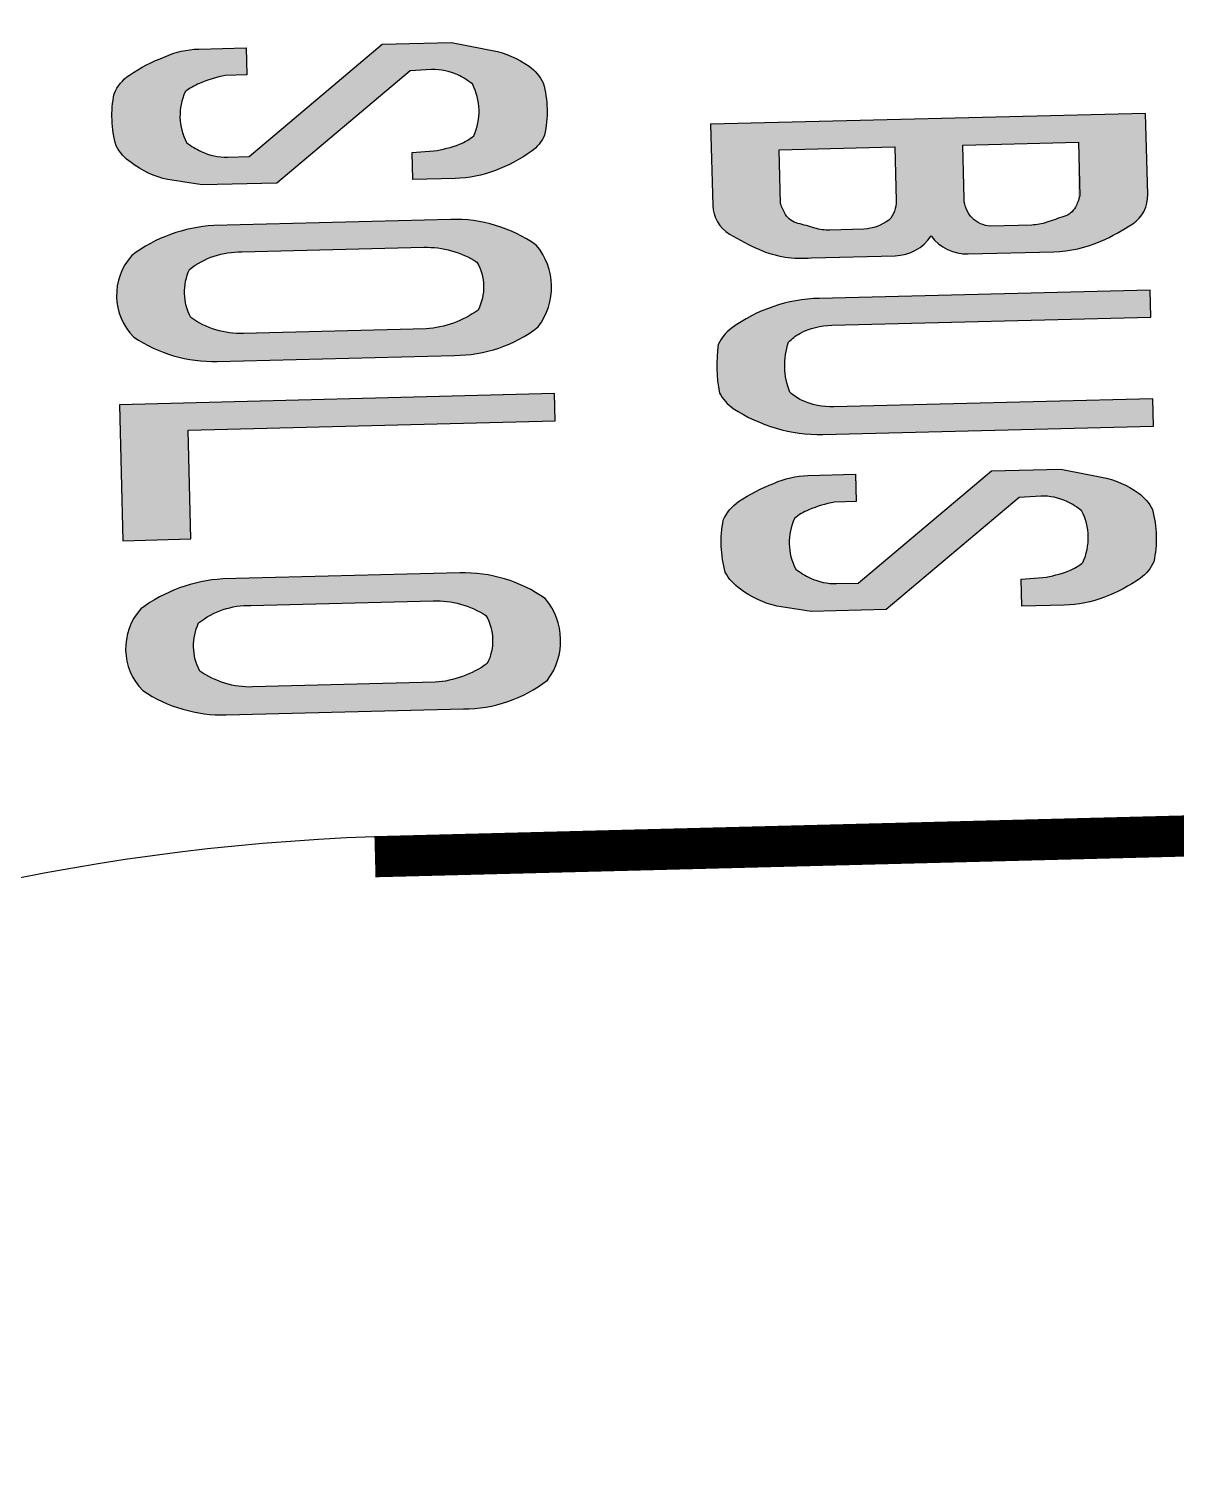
# Model space of a CAD drawing. Header units: metres. Extents: x 668617 to 675126, y 2286318 to 2293677.
# Drawn here: x 669944.22 to 669948.44, y 2287220.11 to 2287225.38 of the extents above; entities that cross this region are included whole.
import ezdxf

# ---------------------------------------------------------------- set-up
doc = ezdxf.new("R2010")
doc.units = ezdxf.units.M
doc.header["$MEASUREMENT"] = 0
for name, color, linetype in [('DMTG-PB-BANQUETAS', 251, 'Continuous'), ('DMTG-SH-LINEA GUARNICION', 40, 'Continuous'), ('DMTG-SH-SOLO BUS BICI', 252, 'Continuous')]:
    doc.layers.add(name, color=color, linetype=linetype)

# ---------------------------------------------------------------- blocks, each defined once
blk = doc.blocks.new('*U229')
at = {"ltscale": 50}
h = blk.add_hatch(color=252, dxfattribs=at)
h.dxf.hatch_style = 1
h.paths.add_polyline_path([(50.10056353481232, -31.27840557854501), (50.1007444117412, -30.96330402418622, 0.09780931297485734), (50.06668013941475, -30.79031145914777, 0.04214059813900719), (50.00546381051932, -30.6708816052712, 0.264463884653537), (49.89906600202166, -30.61333218367412), (49.60094532102622, -30.61316105423152), (49.60002687732222, -32.21316079062575), (49.89814755831774, -32.2133319200679, 0.2565635780024064), (50.00521885066693, -32.15459938673978, 0.03216959143819924), (50.06504102344978, -32.04573487349105, 0.1287874897276829), (50.10023284249692, -31.85449708532855), (50.100409896533, -31.54689570217702, 0.2444369513836163), (50.03110193117882, -31.41340810771948, 0.2496781945424084)])
h.paths.add_polyline_path([(49.89838106513108, -31.96333201291867), (49.70017277853268, -31.96321823592956), (49.70041661408587, -31.53843790476089), (49.89862490068373, -31.53855168175, -0.1922295261678676), (49.96893623747282, -31.56666752787663, -0.1393493289078451), (50.00034109633353, -31.65976492494969), (50.00026948242103, -31.78452188187048, -0.07854426504713048), (49.99144369720967, -31.84015169312752, 0.007333050306822547), (49.97241429439864, -31.90179048218803, -0.2288930240003693), (49.93019966285913, -31.9508744234682, -0.03905935088729624)], flags=16)
h.paths.add_polyline_path([(49.89876840751313, -31.28855172293828), (49.70056012091473, -31.28843794594917), (49.7008042085794, -30.86321841715875), (49.90105989835045, -30.86959485996775, -0.3334457233472115), (49.97247582412631, -30.92324348800084, 0.007536113507749033), (49.99193364821326, -30.98661927372946, -0.07854426504501268), (50.00069556155623, -31.04225918080602), (50.00061702246622, -31.17908033078232, -0.2249767062707515), (49.96911197648743, -31.26051661658352, -0.1922295261671656)], flags=16)
h = blk.add_hatch(color=252, dxfattribs=at)
h.dxf.hatch_style = 1
h.paths.add_polyline_path([(50.58857322382428, -32.20604627002143, 0.1315620090944247), (50.6467272238964, -32.15689750697373, 0.1544808628694598), (50.75025081462306, -31.82337481426497), (50.75094513155946, -30.6138211856441), (50.65094302550133, -30.61376378169411), (50.65026969997044, -31.78674876372699, -0.1148794352180978), (50.6226590160656, -31.90502779648923, -0.0845082078688885), (50.59205175262005, -31.94729861431728, -0.1788499939812423), (50.40830470505435, -31.94719313847549, -0.0818273400563812), (50.37740170623633, -31.90488701206989, -0.1134801761321747), (50.35026641665936, -31.79476323785056), (50.35094444156985, -30.61359157428427), (50.25094521393603, -30.61353417198638), (50.25024681343248, -31.83020169017336, 0.1529077752379465), (50.35228863904987, -32.15672849115496, 0.1315620090960002), (50.41038617534278, -32.20594398577163, 0.086223671550117)])
h = blk.add_hatch(color=252, dxfattribs=at)
h.dxf.hatch_style = 1
h.paths.add_polyline_path([(50.98951111465028, -32.14580950464705, 0.1427304373616902), (51.05627931139944, -32.20401743114684, 0.1170536343323638), (51.24819250508372, -32.20162219530715, 0.06270564439760658), (51.2835882995553, -32.17801067230262, 0.1552443907848349), (51.38145502208102, -31.9919660210183, -0.0006145851890368723), (51.40021310467901, -31.88925500336747), (51.40037097825498, -31.61422706391926), (51.00080064939439, -31.11399761722163), (50.9984150072549, -31.05092163669715, -0.1364189426410349), (51.02052243308911, -30.93898060800647, -0.05581751357145534), (51.05513311665291, -30.88588350861523, -0.2298938104057525), (51.24526484341632, -30.88599187559243, -0.08763518411608909), (51.27521046679098, -30.93912603206961, -0.05397916362034853), (51.29765662794117, -31.0347600917998), (51.30066000859543, -31.114168654401), (51.40065799191225, -31.11422714629584), (51.40074704063264, -30.95909741078024, 0.08526977509858744), (51.37512828307005, -30.80945312883516, 0.06131783230811391), (51.30877527204341, -30.67625353817013, 0.1391494812052989), (51.24994323768205, -30.62572392942724, 0.120715649337021), (51.05803148216492, -30.62561376681919, 0.1231674841453155), (50.99525514297675, -30.67607356902082, 0.1085276808464996), (50.93380849041508, -30.80919979916848, -0.0006327607192396325), (50.90074712300966, -30.9588103971214), (50.90060067155756, -31.21394011616298), (51.30031280217045, -31.71416964425902), (51.30026722048379, -31.79357645667191, -0.1169216162367252), (51.27754205631481, -31.88918458682453, -0.05581751356747727), (51.24293137275291, -31.94228168621106, -0.2345695773142407), (51.0565896163188, -31.94217472093527, -0.0876351841169598), (51.02664399294318, -31.88904056445784, -0.05344961678026654), (51.00027065159239, -31.79340425041932), (51.00031623327905, -31.71399743800561), (50.90031365790028, -31.71394003378595), (50.90021323978336, -31.88877697790505, 0.1012061067439286), (50.92584579544056, -32.01448307709502, 0.05948886184173401)])
h = blk.add_hatch(color=252, dxfattribs=at)
h.dxf.hatch_style = 1
h.paths.add_polyline_path([(49.30815788347755, -33.00840147811863, -0.1085276808478477), (49.36952810782432, -32.87523999784656, -0.1231674841431025), (49.43227547136431, -32.82474416862573, -0.1207156493370252), (49.62418725849912, -32.82474416862527, -0.1391494812019189), (49.68304828854244, -32.87523999784747, -0.0613178323016467), (49.74947774883631, -33.0084014781109, -0.0852697751070563), (49.77518240208875, -33.15803102954982), (49.77518240208875, -33.31316079062566), (49.67518440167115, -33.31315970031477), (49.67213543882818, -33.23375287481844, 0.0539791636188662), (49.64963438481382, -33.13813171555643, 0.0876351841199752), (49.61965826591441, -33.08501475743691, 0.2298938104057504), (49.42952650827092, -33.08501553128229, 0.0558175135684445), (49.39494630959589, -33.13813248939999, 0.116921616234575), (49.37227603085003, -33.23375364866382), (49.375324993693, -33.31316079062566), (49.77518240208875, -33.8131607906252), (49.7751824020892, -34.08818877538528, 0.0007508325716427), (49.75237207528826, -34.21368912827478, -0.1085276808452648), (49.68608849838202, -34.34685060854412, -0.1231674841465441), (49.62334113484067, -34.40064317983882, -0.1170536343323695), (49.4314293477054, -34.40314857869993, -0.1427304366649204), (49.36462775026476, -34.34497898775766, -0.0594888617696589), (49.30088705533936, -34.21368912827478, -0.1012061067440391), (49.27518234517029, -34.08799776358222), (49.27518240208875, -33.91316079062602), (49.37518499394346, -33.91316079062602), (49.37518499394346, -33.99256761612236, 0.0534496167802697), (49.40161322880695, -34.08818877538573, 0.0876351841169507), (49.431589347705, -34.14130573350434, 0.2345695773142399), (49.61793113484046, -34.14130573350388, 0.0558175135698168), (49.65251133351595, -34.08818877538482, 0.1169216162326943), (49.67518161226135, -33.9925676161219), (49.67518161226135, -33.91316079062602), (49.27518240208875, -33.41316079062648), (49.27518240208875, -33.15803102955118, 0.000632760719238)])
h = blk.add_hatch(color=252, dxfattribs=at)
h.dxf.hatch_style = 1
edge = h.paths.add_edge_path()
edge.add_arc((50.4487913982014, -33.1772046812556), 0.5236089961125644, 143.5161799723894, 180.000000000056)
edge.add_line((49.92518240208884, -33.17720468125611), (49.92518240208929, -34.04910850748678))
edge.add_arc((50.48103310104766, -34.03139188541733), 0.5561329681200926, 181.825569608626, 215.4147798308393)
edge.add_arc((50.17788957412601, -34.1940867238275), 0.2190740667980807, 226.754677931113, 313.2453220687134)
edge.add_arc((49.89966119100166, -34.04917722736056), 0.5255212155805332, 324.5913863155372, 360.0000000000279)
edge.add_line((50.42518240658219, -34.0491772273603), (50.42518240208884, -33.17720468125566))
edge.add_arc((49.92803479304441, -33.16157487991372), 0.4973932406743958, 358.1992736901544, 396.4777994609481)
edge.add_arc((50.17788957412509, -33.05321832295525), 0.2400575323294639, 51.30043225397382, 128.6995677460262)
edge = h.paths.add_edge_path(flags=16)
edge.add_arc((49.94813962668357, -33.29660472617672), 0.3774767987671898, 2.747937038373891, 34.04139543755542, ccw=False)
edge.add_line((50.32518236990509, -33.27850767140211), (50.32518390859778, -33.95009328796908))
edge.add_arc((50.00319362300729, -33.95009328796857), 0.3219902855904877, 323.35121328384014, 359.99999999990894, ccw=False)
edge.add_arc((50.1729316148068, -33.96465694211626), 0.1985038485094145, 243.49164893595798, 296.5083510643355, ccw=False)
edge.add_arc((50.32350638836365, -33.96341745112705), 0.2986630886778177, 177.2518630943484, 216.7923951426272, ccw=False)
edge.add_line((50.02518677834533, -33.94909785556405), (50.02518677834487, -33.27850767140256))
edge.add_arc((50.37033538444355, -33.27850767140251), 0.3451486060986753, 145.9586045623158, 180.0000000000094, ccw=False)
edge.add_arc((50.1726316148071, -33.25033703765963), 0.1871762470343239, 61.85292179197751, 118.14707820802249, ccw=False)
h = blk.add_hatch(color=252, dxfattribs=at)
h.dxf.hatch_style = 1
h.paths.add_polyline_path([(50.57518240208847, -32.81316079062566), (50.57518240208893, -34.41316079062557), (51.07518240208893, -34.41316079062557), (51.07518240208893, -34.16316079062557), (50.67518656850635, -34.16316079062557), (50.67518656850589, -32.81316079062566)])
h = blk.add_hatch(color=252, dxfattribs=at)
h.dxf.hatch_style = 1
edge = h.paths.add_edge_path()
edge.add_arc((51.74879139820261, -33.17720468125549), 0.5236089961135956, 143.5161799724264, 180.0000000000186)
edge.add_line((51.22518240208902, -33.17720468125566), (51.22518240208947, -34.04910850748587))
edge.add_arc((51.78103310104912, -34.03139188541763), 0.5561329681213251, 181.8255696084967, 215.4147798307106)
edge.add_arc((51.47788957412573, -34.19408672382703), 0.2190740667984125, 226.7546779311998, 313.2453220688002)
edge.add_arc((51.19966119100113, -34.04917722735988), 0.52552121558125, 324.5913863155624, 360.0000000000527)
edge.add_line((51.72518240658238, -34.04917722735939), (51.72518240208902, -33.17720468125566))
edge.add_arc((51.22803479304306, -33.16157487991392), 0.4973932406759236, 358.1992736901828, 396.4777994609768)
edge.add_arc((51.47788957412533, -33.05321832295429), 0.2400575323291052, 51.3004322540617, 128.6995677461121)
edge = h.paths.add_edge_path(flags=16)
edge.add_arc((51.24813962668272, -33.2966047261773), 0.3774767987682474, 2.747937038454779, 34.04139543763699, ccw=False)
edge.add_line((51.62518236990527, -33.27850767140211), (51.62518390859796, -33.95009328796772))
edge.add_arc((51.30319362300713, -33.950093287968), 0.3219902855908288, -36.64878671613991, 5.0590642786119133e-11, ccw=False)
edge.add_arc((51.47293161480653, -33.96465694211489), 0.1985038485104313, 243.4916489359577, 296.5083510643358, ccw=False)
edge.add_arc((51.62350638836315, -33.96341745112723), 0.298663088677621, 177.2518630942252, 216.7923951425039, ccw=False)
edge.add_line((51.32518677834506, -33.94909785556359), (51.32518677834506, -33.2785076714012))
edge.add_arc((51.67033538444249, -33.27850767140145), 0.3451486060974318, 145.9586045623881, 179.9999999999587, ccw=False)
edge.add_arc((51.47263161480726, -33.25033703765941), 0.1871762470343245, 61.852921792125414, 118.1470782081704, ccw=False)
for points in [[(49.89906600202167, -30.61333218367412), (49.60094532102622, -30.61316105423152), (49.60002687732222, -32.21316079062575), (49.89814755831767, -32.2133319200679, 0.2565635780025098), (50.00521885066692, -32.15459938673979, 0.0321695914381609), (50.06504102344971, -32.0457348734912, 0.1287874897277934), (50.10023284249692, -31.85449708532855), (50.10040989667996, -31.5468954465095, 0.2444365358828391), (50.03110193117882, -31.41340810771948, 0.24967819454241), (50.10056353481232, -31.27840557854501), (50.1007444117412, -30.96330402418647, 0.0978297272627956), (50.06666616760768, -30.79027741538215, 0.0421305974002884), (50.00546118991625, -30.67087740582787, 0.2644530624524529), (49.89906600202167, -30.61333218367412)], [(50.40830470505435, -31.94719313847549, -0.0818273400577936), (50.37740170623593, -31.90488701206909, -0.1216794311565124), (50.35027111603895, -31.78657655631645), (50.35094444156985, -30.61359157428427), (50.25094521393603, -30.61353417198638), (50.25024681343248, -31.83020169017249, 0.1529077752384729), (50.35228863905004, -32.15672849115521, 0.131562009095476), (50.41038617534278, -32.20594398577163, 0.0862236715501161), (50.58857322382428, -32.20604627002143, 0.1315620090958586), (50.64672722389687, -32.15689750697305, 0.1513354267431255), (50.75024673105546, -31.83048870383113), (50.75094513155946, -30.6138211856441), (50.65094302550133, -30.61376378169411), (50.65026969997044, -31.78674876372674, -0.1148794352169447), (50.62265901606625, -31.9050277964879, -0.0845082078712802), (50.59205175262005, -31.94729861431728, -0.1788499939812423), (50.40830470505435, -31.94719313847549, -0.0818273400577936)], [(50.90060067155756, -31.21394011616298), (50.90074712300967, -30.95881039712134, 0.0006327607192406), (50.93380849041515, -30.8091997991682, -0.1085276808458399), (50.99525514297639, -30.6760735690213, -0.1231674841462464), (51.05803148216492, -30.62561376681919, -0.1207156493370249), (51.24994323768206, -30.62572392942724, -0.1391494812037642), (51.30877527204294, -30.67625353816942, -0.0613178323064846), (51.37512828306845, -30.80945312883063, -0.0852697751008798), (51.40074704063264, -30.95909741077952), (51.40065799191225, -31.11422714629584), (51.30066000859543, -31.114168654401), (51.29765662794117, -31.0347600917998, 0.0539791636210042), (51.27521046679058, -30.93912603206849, 0.0876351841143778), (51.24526484341632, -30.88599187559243, 0.2298938104057555), (51.05513311665291, -30.88588350861523, 0.0558175135729278), (51.02052243308836, -30.93898060800797, 0.1169216162285221), (50.99779726892248, -31.03458873815402), (51.00080064939439, -31.11399761722163), (51.40037097825498, -31.61422706391926), (51.40021310467901, -31.8892550033674, 0.0007508325716411), (51.37733074100552, -32.01474224182851, -0.108527680845419), (51.31097073669289, -32.14786565157596, -0.1231674841465389), (51.24819250508372, -32.20162219530715, -0.1170536343323663), (51.05627931139944, -32.20401743114684, -0.142770951790148), (50.98949754320248, -32.14578833882382, -0.0594786131429205), (50.92584579544055, -32.01448307709501, -0.1012060245222569), (50.90021323972351, -31.88877708213244), (50.90031365790028, -31.71394003378595), (51.00031623327905, -31.71399743800561), (51.00027065159239, -31.79340425041932, 0.0534496167802689), (51.02664399294318, -31.88904056445785, 0.0876351841169542), (51.0565896163188, -31.94217472093527, 0.2345695773142386), (51.24293137275291, -31.94228168621106, 0.0558175135655359), (51.27754205631382, -31.88918458682651, 0.116921616238375), (51.30026722048379, -31.79357645667273), (51.30031280217045, -31.71416964425902), (50.90060067155756, -31.21394011616298)], [(49.89876840751313, -31.28855172293828), (49.70056012091473, -31.28843794594917), (49.7008042085794, -30.86321841715875), (49.8990124951778, -30.86333219414786, -0.0495648940828908), (49.93899248070639, -30.88001401582864, -0.1904346481952867), (49.97248205431052, -30.92326492625847, 0.0075335757022824), (49.9919336482134, -30.9866192737299, -0.0785442650461883), (50.00069556155623, -31.04225918080732), (50.00060836700086, -31.1941588187446, -0.1863948041830835), (49.96911197648743, -31.26051661658352, -0.1922295261671658), (49.89876840751313, -31.28855172293828)], [(49.89838106513108, -31.96333201291867), (49.70017277853268, -31.96321823592956), (49.70041661408587, -31.53843790476089), (49.89862490068381, -31.53855168175, -0.1922295261676683), (49.96893623747283, -31.56666752787664, -0.1393493289078333), (50.00034109633353, -31.65976492494969), (50.00026948242103, -31.78452188187106, -0.078544265045704), (49.9914436972098, -31.8401516931271, 0.0073330503068696), (49.97241429439865, -31.90179048218801, -0.1966133063785879), (49.93838017595172, -31.94669610143223, -0.0495648940828547), (49.89838106513108, -31.96333201291867)], [(49.68304828854335, -32.87523999784884, -0.0613178323029201), (49.74947774883768, -33.00840147811499, -0.0852697751046125), (49.77518240208875, -33.15803102954982), (49.77518240208875, -33.31316079062566), (49.67518440167115, -33.31315970031477), (49.67213543882818, -33.23375287481844, 0.053979163619414), (49.64963438481382, -33.13813171555552, 0.0876351841185423), (49.61965826591441, -33.08501475743691, 0.2298938104057508), (49.42952650827092, -33.08501553128229, 0.055817513569242), (49.39494630959544, -33.1381324894009, 0.1169216162334951), (49.37227603085003, -33.23375364866382), (49.375324993693, -33.31316079062566), (49.77518240208875, -33.8131607906252), (49.7751824020892, -34.08818877538528, 0.0007508325716418), (49.75237207528826, -34.21368912827478, -0.1085276808453742), (49.68608849838202, -34.34685060854412, -0.1231674841465379), (49.62334113484067, -34.40064317983882, -0.1170536343323716), (49.4314293477054, -34.40314857869993, -0.1427709517891916), (49.36461416542161, -34.34495783052984, -0.0594786131431608), (49.30088705533936, -34.21368912827478, -0.1012060245220797), (49.27518234517029, -34.08799786780986), (49.27518240208875, -33.91316079062602), (49.37518499394346, -33.91316079062602), (49.37518499394346, -33.99256761612236, 0.0534496167802706), (49.40161322880695, -34.08818877538573, 0.0876351841169482), (49.431589347705, -34.14130573350434, 0.2345695773142411), (49.61793113484046, -34.14130573350388, 0.0558175135692426), (49.65251133351549, -34.08818877538528, 0.1169216162336366), (49.67518161226135, -33.9925676161219), (49.67518161226135, -33.91316079062602), (49.27518240208875, -33.41316079062648), (49.27518240208875, -33.15803102955118, 0.0006327607192419), (49.308157883478, -33.00840147811772, -0.1085276808458948), (49.36952810782296, -32.87523999784793, -0.123167484145613), (49.43227547136431, -32.82474416862573, -0.120715649337025), (49.62418725849912, -32.82474416862527, -0.1391494812045708), (49.68304828854335, -32.87523999784884, -0.0613178323029201)], [(50.02779677834488, -32.86586899287107, 0.1605491878120473), (49.92518240208884, -33.17720468125611), (49.92518240208929, -34.04910850748678, 0.1476190470637719), (50.02779677834579, -34.35366616924051, 0.3963855898323691), (50.32798236990575, -34.35366616924097, 0.1557403742853161), (50.42518240658219, -34.0491772273603), (50.42518240208884, -33.17720468125566, 0.1685921944193225), (50.3279823699053, -32.86586899287107, 0.351170767199687), (50.02779677834488, -32.86586899287107, 0.1605491878120473)], [(51.32779677834506, -32.86586899287062, 0.1605491878117135), (51.22518240208902, -33.17720468125566), (51.22518240208947, -34.04910850748587, 0.1476190470637751), (51.32779677834552, -34.35366616924051, 0.3963855898323639), (51.62798236990594, -34.35366616924051, 0.1557403742853146), (51.72518240658238, -34.04917722735939), (51.72518240208902, -33.17720468125566, 0.1685921944193245), (51.62798236990503, -32.86586899287016, 0.3511707671996763), (51.32779677834506, -32.86586899287062, 0.1605491878117135)], [(50.2609294897824, -33.08529633744087, -0.1373984249562422), (50.32518236990509, -33.27850767140211), (50.32518390859778, -33.95009328796908, -0.1612876299152285), (50.26152948978225, -34.14229194548801, -0.2355456622782776), (50.08433373983226, -34.14229194548847, -0.1742605694103763), (50.02518677834533, -33.94909785556405), (50.02518677834487, -33.27850767140256, -0.1496356623003694), (50.08433373983181, -33.08529633744087, -0.2506917275387368), (50.2609294897824, -33.08529633744087, -0.1373984249562422)], [(51.56092948978213, -33.08529633744041, -0.1373984249562461), (51.62518236990527, -33.27850767140211), (51.62518390859796, -33.95009328796772, -0.1612876299157725), (51.56152948978243, -34.14229194548756, -0.2355456622782802), (51.38433373983153, -34.14229194548801, -0.1742605694103761), (51.32518677834506, -33.94909785556359), (51.32518677834506, -33.2785076714012, -0.1496356622998197), (51.38433373983153, -33.08529633744087, -0.2506917275387335), (51.56092948978213, -33.08529633744041, -0.1373984249562461)]]:
    blk.add_lwpolyline(points, format="xyb", close=True)
blk.add_lwpolyline([(50.57518240208847, -32.81316079062566), (50.57518240208893, -34.41316079062557), (51.07518240208893, -34.41316079062557), (51.07518240208893, -34.16316079062557), (50.67518656850635, -34.16316079062557), (50.67518656850589, -32.81316079062566), (50.57518240208847, -32.81316079062566)], close=True)

msp = doc.modelspace()

# ---------------------------------------------------------------- linework, layer by layer
at = {"layer": 'DMTG-PB-BANQUETAS'}
msp.add_lwpolyline([(670012.5130648369, 2287224.130768131), (670059.7333381352, 2287225.379924772, -0.3839786987215033), (670063.8299175147, 2287221.285649254), (670065.2073370948, 2287147.091552624), (670065.1588396758, 2287146.617897685), (670065.0244626972, 2287146.160877087), (670064.8073241751, 2287145.736468248), (670064.5155346083, 2287145.359611712), (670064.1601896511, 2287145.043225933), (670063.7513702235, 2287144.798236799), (669947.542608048, 2287141.380974758, -0.4155602201350327), (669939.3099202904, 2287149.179121037), (669937.697772266, 2287214.166060514, -0.4100082094631908), (669945.4956972207, 2287222.409759748), (669996.2138771809, 2287223.709481273)], format="xyb", dxfattribs=at)
at = {"layer": 'DMTG-SH-LINEA GUARNICION', "const_width": 0.15}
msp.add_lwpolyline([(669945.497613848, 2287222.334784241), (669973.6525438909, 2287223.054519419)], dxfattribs=at)

# ---------------------------------------------------------------- block references
at = {"layer": 'DMTG-SH-SOLO BUS BICI', "rotation": 271.468284317177}
msp.add_blockref('*U229', (669977.6636304572, 2287275.437571673), dxfattribs=at)

doc.saveas('drawing.dxf')
